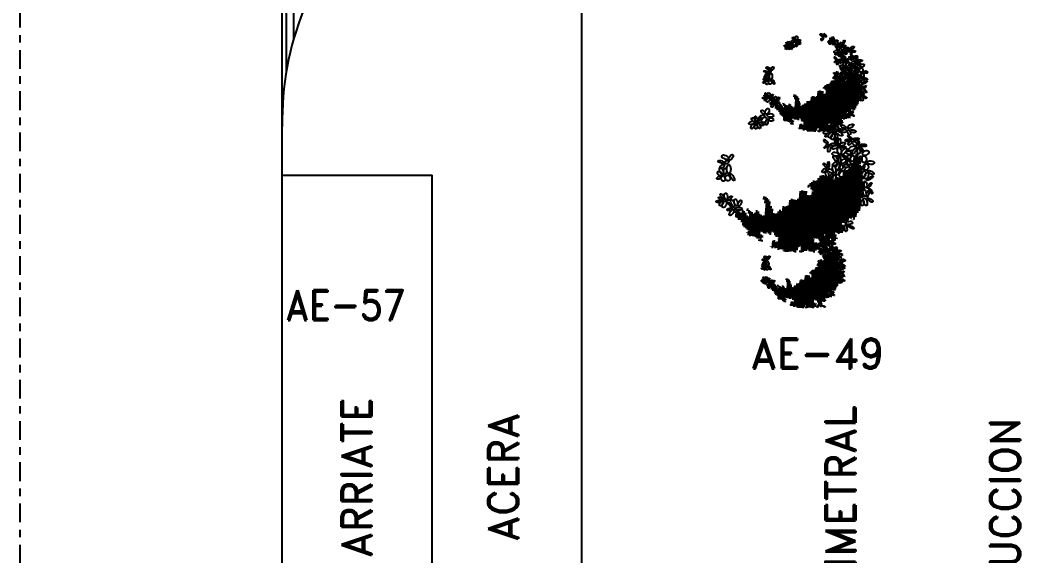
# Model space of a CAD drawing. Header units: millimetres. Extents: x 1590 to 1932, y -48 to 167.
# Drawn here: x 1617.09 to 1630.44, y -1.48 to 5.67 of the extents above; entities that cross this region are included whole.
import ezdxf
from ezdxf.enums import TextEntityAlignment as Align

# ---------------------------------------------------------------- set-up
doc = ezdxf.new("R2010")
doc.units = ezdxf.units.MM
doc.header["$LTSCALE"] = 0.1
doc.header["$MEASUREMENT"] = 0
doc.linetypes.add('CENTERX2', pattern=[4, 2.5, -0.5, 0.5, -0.5])
doc.layers.get('0').update_dxf_attribs({"linetype": 'CONTINUOUS'})
for name, color, linetype in [('C-PRKG-CARS', 1, 'CONTINUOUS'), ('CALLES', 3, 'CONTINUOUS'), ('MUEBLES', 1, 'CONTINUOUS'), ('PARED', 4, 'CONTINUOUS'), ('TERRENO', 4, 'CONTINUOUS'), ('TEXT', 3, 'CONTINUOUS')]:
    doc.layers.add(name, color=color, linetype=linetype)
doc.styles.add('ROMAND', font='romand.shx')

# ---------------------------------------------------------------- blocks, each defined once
blk = doc.blocks.new('E6', base_point=(554.09564, 428.344445))
blk.add_circle((554.330218, 428.344445), 0.234577)
blk = doc.blocks.new('ARB-9')
at = {"color": 0}
for p, q in [((24.224, 11.095), (24.224, 11.095)), ((24.237, 10.54), (24.237, 11.107)), ((24.251, 10.527), (24.251, 11.108)), ((24.265, 11.042), (24.265, 11.088)), ((24.182, 10.978), (24.182, 10.978)), ((24.182, 10.934), (24.182, 10.943)), ((24.196, 10.583), (24.196, 11)), ((24.21, 11.021), (24.21, 11.04)), ((24.21, 10.546), (24.21, 11.01)), ((24.224, 10.523), (24.224, 11.072)), ((24.265, 10.53), (24.265, 11.041)), ((24.279, 10.496), (24.279, 11.02)), ((24.293, 10.998), (24.293, 11.019)), ((24.293, 10.503), (24.293, 10.977)), ((24.306, 10.487), (24.306, 10.946)), ((24.155, 10.826), (24.155, 10.828)), ((24.155, 10.788), (24.155, 10.819)), ((24.168, 10.885), (24.168, 10.905)), ((24.168, 10.776), (24.168, 10.864)), ((24.182, 10.603), (24.182, 10.918)), ((24.32, 10.484), (24.32, 10.939)), ((24.334, 10.395), (24.334, 10.939)), ((24.348, 10.908), (24.348, 10.939)), ((24.348, 10.384), (24.348, 10.906)), ((24.362, 10.393), (24.362, 10.89)), ((24.375, 10.397), (24.375, 10.881)), ((24.389, 10.327), (24.389, 10.883)), ((24.403, 10.33), (24.403, 10.886)), ((24.417, 10.337), (24.417, 10.873)), ((24.431, 10.273), (24.431, 10.858)), ((24.444, 10.301), (24.444, 10.861)), ((24.458, 10.312), (24.458, 10.874)), ((24.472, 10.37), (24.472, 10.875)), ((24.486, 10.345), (24.486, 10.869)), ((24.5, 10.353), (24.5, 10.88)), ((24.513, 10.331), (24.513, 10.888)), ((24.527, 10.361), (24.527, 10.894)), ((24.541, 10.348), (24.541, 10.889)), ((24.555, 10.334), (24.555, 10.884)), ((24.568, 10.322), (24.568, 10.861)), ((24.582, 10.207), (24.582, 10.842)), ((24.596, 10.208), (24.596, 10.834)), ((24.61, 10.748), (24.61, 10.838)), ((24.624, 10.759), (24.624, 10.823)), ((24.637, 10.781), (24.637, 10.813)), ((24.155, 10.73), (24.155, 10.743)), ((24.155, 10.716), (24.155, 10.724)), ((24.168, 10.72), (24.168, 10.767)), ((24.61, 10.222), (24.61, 10.742)), ((24.624, 10.208), (24.624, 10.707)), ((24.637, 10.209), (24.637, 10.702)), ((24.651, 10.773), (24.651, 10.795)), ((24.651, 10.198), (24.651, 10.705)), ((24.665, 10.19), (24.665, 10.737)), ((24.679, 10.245), (24.679, 10.737)), ((24.693, 10.239), (24.693, 10.738)), ((24.706, 10.21), (24.706, 10.742)), ((24.72, 10.187), (24.72, 10.735)), ((24.734, 10.191), (24.734, 10.665)), ((24.748, 10.199), (24.748, 10.652)), ((24.762, 10.192), (24.762, 10.654)), ((24.775, 10.191), (24.775, 10.656)), ((24.789, 10.187), (24.789, 10.659)), ((24.803, 10.187), (24.803, 10.646)), ((24.817, 10.187), (24.817, 10.598)), ((24.831, 10.208), (24.831, 10.592)), ((24.844, 10.205), (24.844, 10.585)), ((24.858, 10.205), (24.858, 10.589)), ((24.872, 10.196), (24.872, 10.545)), ((24.886, 10.313), (24.886, 10.554)), ((24.955, 10.325), (24.955, 10.557)), ((24.968, 10.336), (24.968, 10.578)), ((24.982, 10.348), (24.982, 10.62)), ((24.996, 10.333), (24.996, 10.639)), ((25.01, 10.335), (25.01, 10.649)), ((25.024, 10.602), (25.024, 10.658)), ((25.037, 10.634), (25.037, 10.661)), ((24.237, 10.515), (24.237, 10.519)), ((24.306, 10.41), (24.306, 10.457)), ((24.32, 10.395), (24.32, 10.466)), ((24.9, 10.313), (24.9, 10.538)), ((24.913, 10.325), (24.913, 10.519)), ((24.927, 10.349), (24.927, 10.515)), ((24.941, 10.357), (24.941, 10.521)), ((25.024, 10.344), (25.024, 10.491)), ((25.037, 10.348), (25.037, 10.488)), ((25.051, 10.286), (25.051, 10.495)), ((25.065, 10.284), (25.065, 10.504)), ((25.079, 10.296), (25.079, 10.525)), ((25.093, 10.299), (25.093, 10.535)), ((25.106, 10.3), (25.106, 10.508)), ((25.12, 10.304), (25.12, 10.5)), ((25.134, 10.299), (25.134, 10.514)), ((25.148, 10.351), (25.148, 10.52)), ((25.162, 10.5), (25.162, 10.527)), ((25.162, 10.357), (25.162, 10.473)), ((25.175, 10.521), (25.175, 10.541)), ((25.175, 10.367), (25.175, 10.48)), ((25.189, 10.374), (25.189, 10.501)), ((25.203, 10.388), (25.203, 10.516)), ((25.217, 10.416), (25.217, 10.524)), ((25.231, 10.522), (25.231, 10.528)), ((25.231, 10.436), (25.231, 10.5)), ((25.244, 10.435), (25.244, 10.509)), ((25.258, 10.453), (25.258, 10.52)), ((25.272, 10.457), (25.272, 10.518)), ((25.286, 10.496), (25.286, 10.511)), ((24.362, 10.339), (24.362, 10.35)), ((24.375, 10.323), (24.375, 10.374)), ((24.417, 10.281), (24.417, 10.292)), ((24.513, 10.271), (24.513, 10.281)), ((24.527, 10.228), (24.527, 10.279)), ((24.541, 10.22), (24.541, 10.29)), ((24.555, 10.201), (24.555, 10.291)), ((24.568, 10.21), (24.568, 10.319)), ((24.913, 10.219), (24.913, 10.281)), ((25.024, 10.294), (25.024, 10.314)), ((25.037, 10.29), (25.037, 10.321)), ((25.037, 10.263), (25.037, 10.289)), ((25.051, 10.264), (25.051, 10.276)), ((25.148, 10.307), (25.148, 10.347)), ((25.162, 10.33), (25.162, 10.331)), ((24.513, 10.243), (24.513, 10.256)), ((24.679, 10.192), (24.679, 10.209)), ((24.831, 10.2), (24.831, 10.202)), ((24.886, 10.215), (24.886, 10.271)), ((24.9, 10.211), (24.9, 10.263)), ((24.927, 10.21), (24.927, 10.275)), ((24.941, 10.219), (24.941, 10.223)), ((25.024, 10.261), (25.024, 10.274)), ((24.109, 9.925), (24.109, 9.925)), ((24.109, 9.067), (24.109, 9.892)), ((24.129, 9.092), (24.129, 9.944)), ((24.15, 9.074), (24.15, 9.945)), ((24.171, 9.846), (24.171, 9.915)), ((24.047, 9.75), (24.047, 9.751)), ((24.067, 9.158), (24.067, 9.783)), ((24.088, 9.814), (24.088, 9.843)), ((24.088, 9.102), (24.088, 9.798)), ((24.171, 9.077), (24.171, 9.844)), ((24.191, 9.027), (24.191, 9.813)), ((24.212, 9.781), (24.212, 9.811)), ((24.212, 9.037), (24.212, 9.749)), ((24.026, 9.611), (24.026, 9.64)), ((24.047, 9.683), (24.047, 9.698)), ((24.047, 9.187), (24.047, 9.659)), ((24.233, 9.013), (24.233, 9.702)), ((24.254, 9.008), (24.254, 9.691)), ((24.274, 8.875), (24.274, 9.691)), ((24.295, 9.645), (24.295, 9.691)), ((24.295, 8.859), (24.295, 9.643)), ((24.316, 8.872), (24.316, 9.618)), ((24.378, 8.777), (24.378, 9.612)), ((24.543, 8.78), (24.543, 9.615)), ((24.564, 8.824), (24.564, 9.623)), ((24.585, 8.806), (24.585, 9.617)), ((24.605, 8.784), (24.605, 9.609)), ((24.005, 9.521), (24.005, 9.525)), ((24.005, 9.465), (24.005, 9.511)), ((24.026, 9.447), (24.026, 9.579)), ((24.336, 8.879), (24.336, 9.604)), ((24.357, 8.773), (24.357, 9.607)), ((24.398, 8.788), (24.398, 9.593)), ((24.419, 8.693), (24.419, 9.57)), ((24.44, 8.735), (24.44, 9.575)), ((24.46, 8.751), (24.46, 9.595)), ((24.481, 8.838), (24.481, 9.595)), ((24.502, 8.801), (24.502, 9.586)), ((24.522, 8.812), (24.522, 9.603)), ((24.626, 8.767), (24.626, 9.575)), ((24.647, 8.593), (24.647, 9.545)), ((24.667, 8.595), (24.667, 9.533)), ((24.688, 9.406), (24.688, 9.54)), ((24.709, 9.422), (24.709, 9.517)), ((24.729, 9.455), (24.729, 9.502)), ((24.75, 9.442), (24.75, 9.476)), ((24.005, 9.377), (24.005, 9.398)), ((24.005, 9.357), (24.005, 9.369)), ((24.026, 9.363), (24.026, 9.434)), ((24.688, 8.616), (24.688, 9.395)), ((24.709, 8.595), (24.709, 9.343)), ((24.771, 8.568), (24.771, 9.389)), ((24.791, 8.651), (24.791, 9.389)), ((24.812, 8.641), (24.812, 9.39)), ((24.833, 8.598), (24.833, 9.395)), ((24.854, 8.564), (24.854, 9.385)), ((24.729, 8.597), (24.729, 9.335)), ((24.75, 8.581), (24.75, 9.341)), ((24.874, 8.569), (24.874, 9.281)), ((24.895, 8.582), (24.895, 9.261)), ((24.916, 8.571), (24.916, 9.264)), ((24.936, 8.569), (24.936, 9.267)), ((24.957, 8.564), (24.957, 9.271)), ((24.978, 8.564), (24.978, 9.252)), ((25.247, 8.804), (25.247, 9.213)), ((25.267, 8.782), (25.267, 9.241)), ((25.288, 8.786), (25.288, 9.256)), ((25.309, 9.186), (25.309, 9.27)), ((25.329, 9.234), (25.329, 9.275)), ((24.998, 8.564), (24.998, 9.18)), ((25.019, 8.594), (25.019, 9.171)), ((25.04, 8.591), (25.04, 9.161)), ((25.06, 8.591), (25.06, 9.166)), ((25.081, 8.578), (25.081, 9.1)), ((25.102, 8.752), (25.102, 9.114)), ((25.122, 8.752), (25.122, 9.09)), ((25.205, 8.771), (25.205, 9.118)), ((25.226, 8.787), (25.226, 9.151)), ((25.412, 8.731), (25.412, 9.086)), ((25.536, 9.064), (25.536, 9.095)), ((25.619, 9.065), (25.619, 9.075)), ((24.129, 9.055), (24.129, 9.061)), ((24.233, 8.898), (24.233, 8.968)), ((24.254, 8.876), (24.254, 8.983)), ((25.143, 8.771), (25.143, 9.062)), ((25.164, 8.807), (25.164, 9.056)), ((25.185, 8.818), (25.185, 9.064)), ((25.309, 8.799), (25.309, 9.019)), ((25.329, 8.806), (25.329, 9.015)), ((25.35, 8.712), (25.35, 9.026)), ((25.371, 8.709), (25.371, 9.039)), ((25.391, 8.726), (25.391, 9.07)), ((25.433, 8.734), (25.433, 9.045)), ((25.454, 8.738), (25.454, 9.033)), ((25.474, 8.731), (25.474, 9.054)), ((25.495, 8.809), (25.495, 9.062)), ((25.516, 9.033), (25.516, 9.074)), ((25.516, 8.819), (25.516, 8.993)), ((25.536, 8.833), (25.536, 9.003)), ((25.557, 8.844), (25.557, 9.035)), ((25.578, 8.865), (25.578, 9.057)), ((25.598, 8.908), (25.598, 9.069)), ((25.619, 8.937), (25.619, 9.033)), ((25.64, 8.936), (25.64, 9.047)), ((25.66, 8.962), (25.66, 9.063)), ((25.681, 8.968), (25.681, 9.06)), ((25.702, 9.026), (25.702, 9.05)), ((24.316, 8.792), (24.316, 8.809)), ((24.336, 8.767), (24.336, 8.844)), ((24.398, 8.705), (24.398, 8.721)), ((24.543, 8.69), (24.543, 8.705)), ((24.564, 8.625), (24.564, 8.702)), ((24.585, 8.612), (24.585, 8.718)), ((24.605, 8.584), (24.605, 8.719)), ((24.626, 8.597), (24.626, 8.762)), ((25.102, 8.605), (25.102, 8.69)), ((25.122, 8.6), (25.122, 8.678)), ((25.143, 8.611), (25.143, 8.704)), ((25.164, 8.597), (25.164, 8.695)), ((25.309, 8.725), (25.309, 8.754)), ((25.309, 8.674), (25.309, 8.694)), ((25.329, 8.718), (25.329, 8.765)), ((25.329, 8.677), (25.329, 8.716)), ((25.35, 8.679), (25.35, 8.696)), ((25.495, 8.743), (25.495, 8.803)), ((25.516, 8.778), (25.516, 8.779)), ((24.29, 8.557), (24.29, 8.558)), ((24.301, 8.113), (24.301, 8.567)), ((24.312, 8.104), (24.312, 8.568)), ((24.324, 8.515), (24.324, 8.552)), ((24.543, 8.647), (24.543, 8.666)), ((24.791, 8.571), (24.791, 8.597)), ((25.019, 8.583), (25.019, 8.585)), ((25.185, 8.611), (25.185, 8.617)), ((24.257, 8.464), (24.257, 8.465)), ((24.257, 8.429), (24.257, 8.436)), ((24.257, 8.164), (24.257, 8.416)), ((24.268, 8.149), (24.268, 8.482)), ((24.279, 8.498), (24.279, 8.514)), ((24.279, 8.119), (24.279, 8.49)), ((24.29, 8.1), (24.29, 8.54)), ((24.324, 8.105), (24.324, 8.514)), ((24.335, 8.079), (24.335, 8.498)), ((24.346, 8.481), (24.346, 8.497)), ((24.346, 8.084), (24.346, 8.463)), ((24.357, 8.071), (24.357, 8.439)), ((24.368, 8.069), (24.368, 8.433)), ((24.379, 7.998), (24.379, 8.433)), ((24.39, 8.408), (24.39, 8.433)), ((24.235, 8.342), (24.235, 8.344)), ((24.235, 8.312), (24.235, 8.337)), ((24.235, 8.266), (24.235, 8.276)), ((24.246, 8.39), (24.246, 8.406)), ((24.246, 8.303), (24.246, 8.373)), ((24.246, 8.258), (24.246, 8.296)), ((24.39, 7.989), (24.39, 8.407)), ((24.401, 7.996), (24.401, 8.394)), ((24.412, 7.999), (24.412, 8.386)), ((24.423, 7.943), (24.423, 8.388)), ((24.434, 7.945), (24.434, 8.39)), ((24.445, 7.951), (24.445, 8.38)), ((24.456, 7.9), (24.456, 8.368)), ((24.467, 7.923), (24.467, 8.371)), ((24.478, 7.932), (24.478, 8.381)), ((24.489, 7.978), (24.489, 8.381)), ((24.5, 7.958), (24.5, 8.377)), ((24.511, 7.964), (24.511, 8.386)), ((24.522, 7.947), (24.522, 8.392)), ((24.533, 7.97), (24.533, 8.397)), ((24.544, 7.961), (24.544, 8.393)), ((24.555, 7.949), (24.555, 8.389)), ((24.566, 7.94), (24.566, 8.371)), ((24.577, 7.847), (24.577, 8.355)), ((24.588, 7.848), (24.588, 8.349)), ((24.599, 8.281), (24.599, 8.352)), ((24.599, 7.859), (24.599, 8.275)), ((24.61, 8.289), (24.61, 8.34)), ((24.621, 8.307), (24.621, 8.332)), ((24.632, 8.3), (24.632, 8.318)), ((24.677, 7.85), (24.677, 8.275)), ((24.235, 8.254), (24.235, 8.261)), ((24.61, 7.848), (24.61, 8.247)), ((24.621, 7.849), (24.621, 8.243)), ((24.632, 7.841), (24.632, 8.246)), ((24.644, 7.834), (24.644, 8.272)), ((24.655, 7.878), (24.655, 8.271)), ((24.666, 7.873), (24.666, 8.272)), ((24.688, 7.832), (24.688, 8.269)), ((24.699, 7.834), (24.699, 8.214)), ((24.71, 7.841), (24.71, 8.204)), ((24.721, 7.835), (24.721, 8.205)), ((24.732, 7.834), (24.732, 8.207)), ((24.743, 7.832), (24.743, 8.209)), ((24.754, 7.832), (24.754, 8.198)), ((24.765, 7.832), (24.765, 8.16)), ((24.776, 7.848), (24.776, 8.155)), ((24.787, 7.846), (24.787, 8.15)), ((24.798, 7.846), (24.798, 8.153)), ((24.886, 7.951), (24.886, 8.145)), ((24.897, 7.96), (24.897, 8.178)), ((24.908, 7.948), (24.908, 8.193)), ((24.919, 7.95), (24.919, 8.201)), ((24.93, 8.163), (24.93, 8.208)), ((24.941, 8.189), (24.941, 8.211)), ((24.301, 8.094), (24.301, 8.097)), ((24.357, 8.01), (24.357, 8.047)), ((24.368, 7.998), (24.368, 8.055)), ((24.809, 7.839), (24.809, 8.118)), ((24.82, 7.932), (24.82, 8.125)), ((24.831, 7.932), (24.831, 8.112)), ((24.842, 7.942), (24.842, 8.097)), ((24.853, 7.961), (24.853, 8.094)), ((24.864, 7.967), (24.864, 8.098)), ((24.875, 7.942), (24.875, 8.127)), ((24.93, 7.957), (24.93, 8.074)), ((24.941, 7.961), (24.941, 8.072)), ((24.952, 7.911), (24.952, 8.078)), ((24.964, 7.909), (24.964, 8.085)), ((24.975, 7.918), (24.975, 8.102)), ((24.986, 7.921), (24.986, 8.11)), ((24.997, 7.922), (24.997, 8.088)), ((25.008, 7.925), (25.008, 8.082)), ((25.019, 7.921), (25.019, 8.093)), ((25.03, 7.963), (25.03, 8.097)), ((25.041, 8.082), (25.041, 8.104)), ((25.041, 7.967), (25.041, 8.06)), ((25.052, 8.098), (25.052, 8.115)), ((25.052, 7.975), (25.052, 8.066)), ((25.063, 7.981), (25.063, 8.083)), ((25.074, 7.992), (25.074, 8.094)), ((25.085, 8.015), (25.085, 8.101)), ((25.096, 8.099), (25.096, 8.104)), ((25.096, 8.031), (25.096, 8.082)), ((25.107, 8.03), (25.107, 8.089)), ((25.118, 8.044), (25.118, 8.098)), ((25.129, 8.047), (25.129, 8.096)), ((25.14, 8.078), (25.14, 8.091)), ((24.401, 7.953), (24.401, 7.962)), ((24.412, 7.94), (24.412, 7.981)), ((24.445, 7.907), (24.445, 7.915)), ((24.522, 7.899), (24.522, 7.907)), ((24.522, 7.876), (24.522, 7.886)), ((24.533, 7.864), (24.533, 7.905)), ((24.544, 7.857), (24.544, 7.914)), ((24.555, 7.842), (24.555, 7.914)), ((24.566, 7.849), (24.566, 7.937)), ((24.82, 7.853), (24.82, 7.899)), ((24.831, 7.851), (24.831, 7.892)), ((24.842, 7.857), (24.842, 7.907)), ((24.853, 7.849), (24.853, 7.902)), ((24.93, 7.917), (24.93, 7.933)), ((24.93, 7.891), (24.93, 7.901)), ((24.941, 7.914), (24.941, 7.939)), ((24.941, 7.892), (24.941, 7.913)), ((24.952, 7.893), (24.952, 7.902)), ((25.03, 7.927), (25.03, 7.959)), ((25.041, 7.946), (25.041, 7.946)), ((24.655, 7.835), (24.655, 7.849)), ((24.776, 7.842), (24.776, 7.843)), ((24.864, 7.857), (24.864, 7.86))]:
    blk.add_line(p, q, dxfattribs=at)
for p, xscale, yscale, zscale, rotation in [((24.68, 11.462), 0.1172244685344828, -0.03918192284482759, 0.1172244685344828, 54.629061), ((24.708, 11.462), 0.133742463362069, -0.04782499525862069, 0.133742463362069, 32.662387), ((24.348, 11.326), 0.1374723387931034, -0.05704427327586208, 0.1374723387931034, 144.06217), ((24.363, 11.326), 0.104436349137931, -0.04955361206896553, 0.104436349137931, 24.05534500000001), ((24.458, 11.366), 0.1134946047413793, -0.03918192284482759, 0.1134946047413793, 185.211036), ((24.47, 11.348), 0.1214871866379311, -0.06972078491379312, 0.1214871866379311, 227.239264), ((24.446, 11.39), 0.1086990556034483, -0.04494397887931034, 0.1086990556034483, 108.535537), ((24.466, 11.361), 0.1092318982758621, -0.03975812844827586, 0.1092318982758621, 81.175392), ((24.47, 11.361), 0.1214871866379311, -0.04840120086206897, 0.1214871866379311, 28.399808), ((24.49, 11.344), 0.1049691918103448, -0.06972078491379312, 0.1049691918103448, 296.743497), ((24.494, 11.357), 0.1092318982758621, -0.06107771250000001, 0.1092318982758621, 336.3547549999999), ((24.559, 11.427), 0.09697660991379312, -0.04379156767241379, 0.09697660991379312, 196.085972), ((24.567, 11.414), 0.1134946047413793, -0.05243464008620689, 0.1134946047413793, 249.946493), ((24.575, 11.423), 0.1134946047413793, -0.03918192284482759, 0.1134946047413793, 72.514496), ((24.583, 11.409), 0.1012393163793104, -0.02592921724137931, 0.1012393163793104, 264.440296), ((24.591, 11.414), 0.1092318982758621, -0.03514849525862069, 0.1092318982758621, 52.422076), ((24.595, 11.405), 0.1055020228448276, -0.03514849525862069, 0.1055020228448276, 317.202229), ((24.599, 11.419), 0.1134946047413793, -0.05704427327586208, 0.1134946047413793, 338.153925), ((24.716, 11.444), 0.08525416422413794, -0.05243464008620689, 0.08525416422413794, 306.8794), ((25.053, 11.348), 0.08898402801724138, -0.06568734568965517, 0.08898402801724138, 180), ((25.069, 11.383), 0.1172244685344828, -0.07029699051724138, 0.1172244685344828, 180), ((25.081, 11.392), 0.1134946047413793, -0.07029699051724138, 0.1134946047413793, 108.796262), ((25.064, 11.348), 0.1134946047413793, -0.04379156767241379, 0.1134946047413793, 276.387212), ((25.077, 11.361), 0.1177573112068966, -0.07894006293103449, 0.1177573112068966, 306.707109), ((25.097, 11.392), 0.08525416422413794, -0.05243464008620689, 0.08525416422413794, 50.890389), ((25.093, 11.379), 0.1129617620689655, -0.05243464008620689, 0.1129617620689655, 330.787984), ((25.145, 11.326), 0.08898402801724138, -0.03053885043103449, 0.08898402801724138, 118.163468), ((25.154, 11.318), 0.1129617620689655, -0.03514849525862069, 0.1129617620689655, 65.345158), ((25.17, 11.313), 0.1049691918103448, -0.04782499525862069, 0.1049691918103448, 45.284341), ((24.235, 11.186), 0.09324673448275864, -0.02189577801724138, 0.09324673448275864, 73.542731), ((24.292, 11.23), 0.1172244685344828, -0.04782499525862069, 0.1172244685344828, 171.928069), ((24.251, 11.186), 0.1049691918103448, 0.05704427327586208, 0.1049691918103448, 25.551858), ((24.324, 11.304), 0.1129617620689655, -0.05243464008620689, 0.1129617620689655, 183.550469), ((24.304, 11.213), 0.08898402801724138, -0.04840120086206897, 0.08898402801724138, 305.58337), ((24.3, 11.235), 0.1092318982758621, 0.02592921724137931, 0.1092318982758621, 31.198129), ((24.308, 11.221), 0.1092318982758621, -0.04379156767241379, 0.1092318982758621, 355.645101), ((24.342, 11.313), 0.1001736426724138, -0.04955361206896553, 0.1001736426724138, 247.464162), ((24.417, 11.3), 0.1417350452586207, -0.06165391810344829, 0.1417350452586207, 180), ((24.45, 11.291), 0.1539903336206897, -0.0564680676724138, 0.1539903336206897, 208.399808), ((24.409, 11.173), 0.1257498931034483, -0.04379156767241379, 0.1257498931034483, 87.213589), ((24.421, 11.178), 0.1374723387931034, -0.03514849525862069, 0.1374723387931034, 54.41663), ((24.454, 11.279), 0.1332096323275862, -0.04379156767241379, 0.1332096323275862, 248.725883), ((24.466, 11.269), 0.1177573112068966, -0.06568734568965517, 0.1177573112068966, 282.462417), ((24.478, 11.335), 0.1172244685344828, -0.06568734568965517, 0.1172244685344828, 265.442088), ((24.486, 11.279), 0.1134946047413793, -0.06568734568965517, 0.1134946047413793, 289.542316), ((24.502, 11.274), 0.1172244685344828, -0.03918192284482759, 0.1172244685344828, 312.760736), ((24.51, 11.291), 0.1134946047413793, -0.06568734568965517, 0.1134946047413793, 329.257383), ((24.51, 11.178), 0.1049691918103448, 0.03918192284482759, 0.1049691918103448, 32.501065), ((25.145, 11.313), 0.1177573112068966, -0.04379156767241379, 0.1177573112068966, 204.302428), ((25.154, 11.304), 0.1129617620689655, -0.05243464008620689, 0.1129617620689655, 234.962822), ((25.166, 11.3), 0.1055020228448276, -0.04840120086206897, 0.1055020228448276, 261.553413), ((25.178, 11.3), 0.1134946047413793, -0.05301084568965517, 0.1134946047413793, 296.57734), ((25.178, 11.313), 0.1092318982758621, -0.0564680676724138, 0.1092318982758621, 338.153925), ((24.196, 11.106), 0.128946925862069, -0.08585451853448275, 0.128946925862069, 152.112675), ((24.188, 11.092), 0.128946925862069, -0.103140663362069, 0.128946925862069, 254.7984), ((24.219, 11.186), 0.1092318982758621, -0.04782499525862069, 0.1092318982758621, 180), ((24.235, 11.178), 0.1380051698275862, -0.03514849525862069, 0.1380051698275862, 227.239264), ((24.213, 11.088), 0.1039035064655173, -0.05819668448275862, 0.1039035064655173, 266.487796), ((24.235, 11.156), 0.1055020228448276, -0.04840120086206897, 0.1055020228448276, 263.05435), ((24.251, 11.164), 0.1577201974137931, -0.05243464008620689, 0.1577201974137931, 299.935902), ((24.259, 11.169), 0.1577201974137931, -0.07029699051724138, 0.1577201974137931, 330.837991), ((24.284, 11.09), 0.1209543439655173, -0.06972078491379312, 0.1209543439655173, 270), ((24.292, 11.09), 0.1172244685344828, -0.06107771250000001, 0.1172244685344828, 319.587694), ((24.3, 11.103), 0.09324673448275864, -0.06107771250000001, 0.09324673448275864, 16.690792), ((24.377, 11.077), 0.1134946047413793, -0.03457228965517242, 0.1134946047413793, 191.266013), ((24.385, 11.085), 0.1619829038793104, -0.0651111400862069, 0.1619829038793104, 122.817286), ((24.401, 11.156), 0.1172244685344828, -0.03514849525862069, 0.1172244685344828, 180), ((24.405, 11.164), 0.1177573112068966, -0.05243464008620689, 0.1177573112068966, 146.794294), ((24.393, 11.085), 0.1454649090517242, -0.06972078491379312, 0.1454649090517242, 72.40862299999999), ((24.409, 11.081), 0.1214871866379311, -0.07433041810344827, 0.1214871866379311, 10.58008), ((24.417, 11.029), 0.1134946047413793, -0.05243464008620689, 0.1134946047413793, 49.743806), ((24.421, 11.164), 0.1214871866379311, -0.05704427327586208, 0.1214871866379311, 327.347353), ((24.437, 11.182), 0.1214871866379311, -0.04840120086206897, 0.1214871866379311, 342.3308149999999), ((24.494, 11.156), 0.1172244685344828, -0.04840120086206897, 0.1172244685344828, 274.748106), ((24.502, 11.169), 0.1129617620689655, -0.03053885043103449, 0.1129617620689655, 316.804062), ((24.134, 10.962), 0.1246842077586207, -0.04955361206896553, 0.1246842077586207, 205.261598), ((24.146, 11.038), 0.128946925862069, -0.06741596250000001, 0.128946925862069, 180), ((24.138, 10.948), 0.128946925862069, -0.06741596250000001, 0.128946925862069, 282.305911), ((24.155, 11.025), 0.1246842077586207, -0.08988794612068968, 0.1246842077586207, 270), ((24.163, 10.958), 0.1124289310344828, -0.07202559568965518, 0.1124289310344828, 287.217457), ((24.171, 11.016), 0.1124289310344828, -0.02247198362068965, 0.1124289310344828, 280.4783160000001), ((24.3, 10.985), 0.1294797568965517, -0.05704427327586208, 0.1294797568965517, 315.909593), ((24.316, 11.042), 0.0975094525862069, -0.05301084568965517, 0.0975094525862069, 255.613959), ((24.308, 10.989), 0.1092318982758621, -0.0564680676724138, 0.1092318982758621, 2.251892), ((24.34, 11.051), 0.1172244685344828, -0.06568734568965517, 0.1172244685344828, 314.0484609999999), ((24.332, 11.042), 0.06873616939655172, -0.004609633189655172, 0.06873616939655172, 270), ((24.373, 10.945), 0.1214871866379311, -0.0962262077586207, 0.1214871866379311, 266.129052), ((24.377, 10.998), 0.09324673448275864, -0.07029699051724138, 0.09324673448275864, 270), ((24.385, 10.95), 0.1097647293103448, -0.07894006293103449, 0.1097647293103448, 301.793919), ((24.393, 11.007), 0.1332096323275862, -0.06568734568965517, 0.1332096323275862, 291.88042), ((24.393, 11.011), 0.1332096323275862, 0.05243464008620689, 0.1332096323275862, 85.992639), ((24.413, 11.016), 0.1049691918103448, -0.05243464008620689, 0.1049691918103448, 321.691422), ((24.425, 10.92), 0.1417350452586207, -0.05704427327586208, 0.1417350452586207, 71.749948), ((24.442, 10.92), 0.1214871866379311, -0.05704427327586208, 0.1214871866379311, 29.714794), ((24.486, 10.967), 0.1092318982758621, -0.02592921724137931, 0.1092318982758621, 81.175392), ((24.498, 10.963), 0.1092318982758621, -0.03514849525862069, 0.1092318982758621, 40.566776), ((24.51, 10.955), 0.1012393163793104, -0.04840120086206897, 0.1012393163793104, 306.041986), ((25.374, 10.96), 0.1172244685344828, -0.05704427327586208, 0.1172244685344828, 119.944796), ((25.378, 10.951), 0.09697660991379312, -0.05243464008620689, 0.09697660991379312, 322.530636), ((25.382, 10.969), 0.1374723387931034, -0.06972078491379312, 0.1374723387931034, 20.744685), ((25.422, 10.934), 0.1092318982758621, -0.04379156767241379, 0.1092318982758621, 6.885925999999999), ((24.138, 10.881), 0.1369394961206897, -0.03572470086206896, 0.1369394961206897, 144.501428), ((24.13, 10.809), 0.1332096323275862, -0.03572470086206896, 0.1332096323275862, 124.601171), ((24.155, 10.868), 0.1246842077586207, -0.05416325689655174, 0.1246842077586207, 254.828294), ((24.425, 10.906), 0.133742463362069, -0.05243464008620689, 0.133742463362069, 277.965534), ((24.445, 10.911), 0.08951687068965519, -0.03975812844827586, 0.08951687068965519, 305.188152), ((24.502, 10.933), 0.1294797568965517, -0.05243464008620689, 0.1294797568965517, 256.776838), ((25.352, 10.837), 0.1454649090517242, -0.04840120086206897, 0.1454649090517242, 237.514893), ((25.384, 10.823), 0.1134946047413793, -0.09219276853448276, 0.1134946047413793, 248.38077), ((25.368, 10.837), 0.1742381922413793, -0.07433041810344827, 0.1742381922413793, 85.44208800000001), ((25.404, 10.827), 0.1214871866379311, -0.05243464008620689, 0.1214871866379311, 92.20655800000002), ((25.425, 10.819), 0.1177573112068966, -0.07836385732758622, 0.1177573112068966, 252.313808), ((25.415, 10.916), 0.1049691918103448, -0.04782499525862069, 0.1049691918103448, 314.1184079999999), ((25.417, 10.827), 0.1374723387931034, -0.0564680676724138, 0.1374723387931034, 56.620077), ((25.429, 10.81), 0.1049691918103448, -0.04379156767241379, 0.1049691918103448, 325.179835), ((25.429, 10.823), 0.09697660991379312, 0.06107771250000001, 0.09697660991379312, 21.157575), ((24.121, 10.719), 0.1209543439655173, -0.04494397887931034, 0.1209543439655173, 209.167432), ((24.109, 10.804), 0.1039035064655173, -0.03572470086206896, 0.1039035064655173, 236.262371), ((24.126, 10.732), 0.1246842077586207, -0.04033433405172414, 0.1246842077586207, 100.347736), ((24.151, 10.719), 0.1497276271551725, -0.06741596250000001, 0.1497276271551725, 247.872239), ((24.142, 10.737), 0.1332096323275862, -0.05416325689655174, 0.1332096323275862, 73.987174), ((24.163, 10.701), 0.1124289310344828, -0.05416325689655174, 0.1124289310344828, 270), ((24.794, 10.476), 0.1758367028017242, -0.05877288426724138, 0.1758367028017242, 54.629061), ((25.287, 10.53), 0.1374723387931034, -0.05243464008620689, 0.1374723387931034, 175.292933), ((25.259, 10.557), 0.1252170504310345, -0.05243464008620689, 0.1252170504310345, 109.518547), ((25.275, 10.557), 0.133742463362069, -0.06165391810344829, 0.133742463362069, 73.80598400000001), ((25.295, 10.547), 0.1539903336206897, -0.05243464008620689, 0.1539903336206897, 60.76383000000001), ((25.304, 10.539), 0.1454649090517242, -0.02592921724137931, 0.1454649090517242, 39.219307), ((25.312, 10.535), 0.1049691918103448, -0.03975812844827586, 0.1049691918103448, 333.206796), ((25.364, 10.596), 0.1300125995689655, -0.03918192284482759, 0.1300125995689655, 132.760736), ((25.372, 10.604), 0.1252170504310345, -0.06568734568965517, 0.1252170504310345, 79.93621999999999), ((25.376, 10.591), 0.1294797568965517, -0.07433041810344827, 0.1294797568965517, 286.618283), ((25.384, 10.604), 0.1417350452586207, -0.03514849525862069, 0.1417350452586207, 47.239264), ((25.401, 10.587), 0.1012393163793104, -0.05704427327586208, 0.1012393163793104, 300.195482), ((25.401, 10.596), 0.1012393163793104, -0.03918192284482759, 0.1012393163793104, 32.228389), ((25.409, 10.591), 0.1134946047413793, -0.04379156767241379, 0.1134946047413793, 347.7961789999999), ((24.275, 10.464), 0.133742463362069, -0.03514849525862069, 0.133742463362069, 203.115863), ((24.296, 10.482), 0.133742463362069, -0.06165391810344829, 0.133742463362069, 169.89314), ((24.296, 10.469), 0.1294797568965517, -0.04379156767241379, 0.1294797568965517, 259.881614), ((24.442, 10.368), 0.1630485834051724, -0.06741596831896551, 0.1630485834051724, 108.535537), ((24.611, 10.424), 0.1454649148706897, -0.06568735150862069, 0.1454649148706897, 196.085972), ((24.623, 10.404), 0.170241907112069, -0.07865196012931033, 0.170241907112069, 249.946493), ((24.635, 10.417), 0.170241907112069, -0.05877288426724138, 0.170241907112069, 72.514496), ((24.66, 10.404), 0.1638478474137931, -0.05272274288793104, 0.1638478474137931, 52.422076), ((24.672, 10.411), 0.170241907112069, -0.08556640991379312, 0.170241907112069, 338.153925), ((24.836, 10.476), 0.2006136950431035, -0.07173749288793103, 0.2006136950431035, 32.662387), ((24.848, 10.45), 0.1278812463362069, -0.07865196012931033, 0.1278812463362069, 306.8794), ((25.299, 10.521), 0.1294797568965517, -0.05704427327586208, 0.1294797568965517, 301.060408), ((25.395, 10.371), 0.170241907112069, -0.1054454857758621, 0.170241907112069, 108.796262), ((25.419, 10.371), 0.1278812463362069, -0.07865196012931033, 0.1278812463362069, 50.890389), ((24.296, 10.273), 0.2062085081896552, -0.08556640991379312, 0.2062085081896552, 144.06217), ((24.317, 10.273), 0.1566545237068966, -0.0743304181034483, 0.1566545237068966, 24.05534500000001), ((24.459, 10.331), 0.170241907112069, -0.05877288426724138, 0.170241907112069, 185.211036), ((24.478, 10.305), 0.1822307799568966, -0.1045811773706897, 0.1822307799568966, 227.239264), ((24.458, 10.289), 0.1374723387931034, -0.06972078491379312, 0.1374723387931034, 232.770168), ((24.471, 10.325), 0.1638478474137931, -0.0596371926724138, 0.1638478474137931, 81.175392), ((24.478, 10.351), 0.1294797568965517, -0.03975812844827586, 0.1294797568965517, 259.521684), ((24.49, 10.285), 0.1758367028017242, -0.09853101853448276, 0.1758367028017242, 265.442088), ((24.478, 10.325), 0.1822307799568966, -0.07260180129310345, 0.1822307799568966, 28.399808), ((24.508, 10.298), 0.1574537877155173, -0.1045811773706897, 0.1574537877155173, 296.743497), ((24.515, 10.318), 0.1638478474137931, -0.09161656875000002, 0.1638478474137931, 336.3547549999999), ((24.648, 10.397), 0.1518589745689655, -0.03889382586206896, 0.1518589745689655, 264.440296), ((24.666, 10.391), 0.1582530342672414, -0.05272274288793104, 0.1582530342672414, 317.202229), ((25.352, 10.305), 0.1334760420258621, -0.09853101853448276, 0.1334760420258621, 180), ((25.376, 10.358), 0.1758367028017242, -0.1054454857758621, 0.1758367028017242, 180), ((25.37, 10.305), 0.170241907112069, -0.06568735150862069, 0.170241907112069, 276.387212), ((25.388, 10.325), 0.1766359668103449, -0.1184100943965517, 0.1766359668103449, 306.707109), ((25.413, 10.351), 0.1694426431034483, -0.07865196012931033, 0.1694426431034483, 330.787984), ((25.491, 10.273), 0.1334760420258621, -0.04580827564655172, 0.1334760420258621, 118.163468), ((25.504, 10.26), 0.1694426431034483, -0.05272274288793104, 0.1694426431034483, 65.345158), ((25.528, 10.253), 0.1574537877155173, -0.07173749288793103, 0.1574537877155173, 45.284341), ((24.211, 10.128), 0.1758367028017242, -0.07173749288793103, 0.1758367028017242, 171.928069), ((24.26, 10.24), 0.1694426431034483, -0.07865196012931033, 0.1694426431034483, 183.550469), ((24.223, 10.135), 0.1638478474137931, 0.03889382586206896, 0.1638478474137931, 31.198129), ((24.286, 10.253), 0.1502604640086207, -0.0743304181034483, 0.1502604640086207, 247.464162), ((24.399, 10.234), 0.212602567887931, -0.09248087715517243, 0.212602567887931, 180), ((24.447, 10.22), 0.2309855004310345, -0.0847021015086207, 0.2309855004310345, 208.399808), ((24.397, 10.255), 0.0975094525862069, -0.03514849525862069, 0.0975094525862069, 208.929827), ((24.454, 10.201), 0.1998144484913793, -0.06568735150862069, 0.1998144484913793, 248.725883), ((24.471, 10.187), 0.1766359668103449, -0.09853101853448276, 0.1766359668103449, 282.462417), ((24.466, 10.272), 0.1294797568965517, -0.03918192284482759, 0.1294797568965517, 292.425598), ((24.502, 10.201), 0.170241907112069, -0.09853101853448276, 0.170241907112069, 289.542316), ((24.527, 10.194), 0.1758367028017242, -0.05877288426724138, 0.1758367028017242, 312.760736), ((24.539, 10.22), 0.170241907112069, -0.09853101853448276, 0.170241907112069, 329.257383), ((25.491, 10.253), 0.1766359668103449, -0.06568735150862069, 0.1766359668103449, 204.302428), ((25.504, 10.24), 0.1694426431034483, -0.07865196012931033, 0.1694426431034483, 234.962822), ((25.522, 10.234), 0.1582530342672414, -0.07260180129310345, 0.1582530342672414, 261.553413), ((25.54, 10.234), 0.170241907112069, -0.07951626853448276, 0.170241907112069, 296.57734), ((25.54, 10.253), 0.1638478474137931, -0.0847021015086207, 0.1638478474137931, 338.153925), ((24.068, 9.942), 0.1934203887931035, -0.1287817778017241, 0.1934203887931035, 152.112675), ((24.101, 10.062), 0.1638478474137931, -0.07173749288793103, 0.1638478474137931, 180), ((24.125, 10.05), 0.2070077547413793, -0.05272274288793104, 0.2070077547413793, 227.239264), ((24.125, 10.017), 0.1582530342672414, -0.07260180129310345, 0.1582530342672414, 263.05435), ((24.125, 10.062), 0.1398701017241379, -0.03284366702586208, 0.1398701017241379, 73.542731), ((24.15, 10.03), 0.2365802961206897, -0.07865196012931033, 0.2365802961206897, 299.935902), ((24.15, 10.062), 0.1574537877155173, 0.08556640991379312, 0.1574537877155173, 25.551858), ((24.162, 10.037), 0.2365802961206897, -0.1054454857758621, 0.2365802961206897, 330.837991), ((24.229, 10.102), 0.1334760420258621, -0.07260180129310345, 0.1334760420258621, 305.58337), ((24.235, 10.115), 0.1638478474137931, -0.06568735150862069, 0.1638478474137931, 355.645101), ((24.35, 9.911), 0.2429743558189655, -0.09766671012931036, 0.2429743558189655, 122.817286), ((24.375, 10.017), 0.1758367028017242, -0.05272274288793104, 0.1758367028017242, 180), ((24.38, 10.03), 0.1766359668103449, -0.07865196012931033, 0.1766359668103449, 146.794294), ((24.363, 9.911), 0.2181973635775862, -0.1045811773706897, 0.2181973635775862, 72.40862299999999), ((24.387, 10.043), 0.1886248396551724, -0.06568735150862069, 0.1886248396551724, 87.213589), ((24.405, 10.03), 0.1822307799568966, -0.08556640991379312, 0.1822307799568966, 327.347353), ((24.405, 10.05), 0.2062085081896552, -0.05272274288793104, 0.2062085081896552, 54.41663), ((24.429, 10.056), 0.1822307799568966, -0.07260180129310345, 0.1822307799568966, 342.3308149999999), ((24.515, 10.017), 0.1758367028017242, -0.07260180129310345, 0.1758367028017242, 274.748106), ((24.527, 10.037), 0.1694426431034483, -0.04580827564655172, 0.1694426431034483, 316.804062), ((24.539, 10.05), 0.1574537877155173, 0.05877288426724138, 0.1574537877155173, 32.501065), ((24.055, 9.922), 0.1934203887931035, -0.1547109950431035, 0.1934203887931035, 254.7984), ((24.093, 9.915), 0.1558552596982759, -0.08729502672413794, 0.1558552596982759, 266.487796), ((24.199, 9.918), 0.1814315159482759, -0.1045811773706897, 0.1814315159482759, 270), ((24.211, 9.918), 0.1758367028017242, -0.09161656875000002, 0.1758367028017242, 319.587694), ((24.223, 9.938), 0.1398701017241379, -0.09161656875000002, 0.1398701017241379, 16.690792), ((24.338, 9.898), 0.170241907112069, -0.05185843448275862, 0.170241907112069, 191.266013), ((24.284, 9.859), 0.1758367028017242, -0.09853101853448276, 0.1758367028017242, 314.0484609999999), ((24.363, 9.8), 0.1998144484913793, 0.07865196012931033, 0.1998144484913793, 85.992639), ((24.387, 9.905), 0.1822307799568966, -0.1114956271551724, 0.1822307799568966, 10.58008), ((24.399, 9.827), 0.170241907112069, -0.07865196012931033, 0.170241907112069, 49.743806), ((23.974, 9.726), 0.187026311637931, -0.0743304181034483, 0.187026311637931, 205.261598), ((23.993, 9.84), 0.1934203887931035, -0.10112394375, 0.1934203887931035, 180), ((24.006, 9.82), 0.187026311637931, -0.1348319191810345, 0.187026311637931, 270), ((24.03, 9.807), 0.1686433965517242, -0.03370797543103448, 0.1686433965517242, 280.4783160000001), ((24.223, 9.761), 0.1942196353448276, -0.08556640991379312, 0.1942196353448276, 315.909593), ((24.247, 9.846), 0.1462641788793103, -0.07951626853448276, 0.1462641788793103, 255.613959), ((24.235, 9.767), 0.1638478474137931, -0.0847021015086207, 0.1638478474137931, 2.251892), ((24.272, 9.846), 0.1031042540948276, -0.006914449784482759, 0.1031042540948276, 270), ((24.338, 9.781), 0.1398701017241379, -0.1054454857758621, 0.1398701017241379, 270), ((24.363, 9.794), 0.1998144484913793, -0.09853101853448276, 0.1998144484913793, 291.88042), ((24.393, 9.807), 0.1574537877155173, -0.07865196012931033, 0.1574537877155173, 321.691422), ((24.411, 9.662), 0.212602567887931, -0.08556640991379312, 0.212602567887931, 71.749948), ((24.502, 9.734), 0.1638478474137931, -0.03889382586206896, 0.1638478474137931, 81.175392), ((24.52, 9.728), 0.1638478474137931, -0.05272274288793104, 0.1638478474137931, 40.566776), ((25.834, 9.723), 0.1758367028017242, -0.08556640991379312, 0.1758367028017242, 119.944796), ((25.846, 9.736), 0.2062085081896552, -0.1045811773706897, 0.2062085081896552, 20.744685), ((23.981, 9.604), 0.2054092441810345, -0.05358705129310345, 0.2054092441810345, 144.501428), ((23.981, 9.706), 0.1934203887931035, -0.10112394375, 0.1934203887931035, 282.305911), ((24.017, 9.719), 0.1686433965517242, -0.1080383935344828, 0.1686433965517242, 287.217457), ((24.332, 9.701), 0.1822307799568966, -0.144339311637931, 0.1822307799568966, 266.129052), ((24.35, 9.708), 0.1646470939655172, -0.1184100943965517, 0.1646470939655172, 301.793919), ((24.411, 9.642), 0.2006136950431035, -0.07865196012931033, 0.2006136950431035, 277.965534), ((24.436, 9.662), 0.1822307799568966, -0.08556640991379312, 0.1822307799568966, 29.714794), ((24.441, 9.649), 0.1342753060344828, -0.0596371926724138, 0.1342753060344828, 305.188152), ((24.527, 9.682), 0.1942196353448276, -0.07865196012931033, 0.1942196353448276, 256.776838), ((24.539, 9.715), 0.1518589745689655, -0.07260180129310345, 0.1518589745689655, 306.041986), ((25.825, 9.538), 0.261357288362069, -0.1114956271551724, 0.261357288362069, 85.44208800000001), ((25.84, 9.71), 0.1454649148706897, -0.07865196012931033, 0.1454649148706897, 322.530636), ((25.88, 9.524), 0.1822307799568966, -0.07865196012931033, 0.1822307799568966, 92.20655800000002), ((25.898, 9.524), 0.2062085081896552, -0.0847021015086207, 0.2062085081896552, 56.620077), ((25.895, 9.657), 0.1574537877155173, -0.07173749288793103, 0.1574537877155173, 314.1184079999999), ((25.907, 9.684), 0.1638478474137931, -0.06568735150862069, 0.1638478474137931, 6.885925999999999), ((23.937, 9.489), 0.1558552596982759, -0.05358705129310345, 0.1558552596982759, 236.262371), ((23.968, 9.496), 0.1998144484913793, -0.05358705129310345, 0.1998144484913793, 124.601171), ((24.006, 9.585), 0.187026311637931, -0.0812448853448276, 0.187026311637931, 254.828294), ((23.986, 9.388), 0.1998144484913793, -0.0812448853448276, 0.1998144484913793, 73.987174), ((25.801, 9.538), 0.2181973635775862, -0.07260180129310345, 0.2181973635775862, 237.514893), ((25.849, 9.518), 0.170241907112069, -0.1382891528017241, 0.170241907112069, 248.38077), ((25.91, 9.511), 0.1766359668103449, -0.1175457859913793, 0.1766359668103449, 252.313808), ((25.917, 9.498), 0.1574537877155173, -0.06568735150862069, 0.1574537877155173, 325.179835), ((25.917, 9.518), 0.1454649148706897, 0.09161656875000002, 0.1454649148706897, 21.157575), ((23.955, 9.362), 0.1814315159482759, -0.06741596831896551, 0.1814315159482759, 209.167432), ((23.962, 9.381), 0.187026311637931, -0.06050150107758621, 0.187026311637931, 100.347736), ((23.999, 9.362), 0.2245914407327587, -0.10112394375, 0.2245914407327587, 247.872239), ((24.017, 9.335), 0.1686433965517242, -0.0812448853448276, 0.1686433965517242, 270), ((25.686, 9.118), 0.2006136950431035, -0.09248087715517243, 0.2006136950431035, 73.80598400000001), ((25.819, 9.177), 0.1950188993534483, -0.05877288426724138, 0.1950188993534483, 132.760736), ((25.832, 9.19), 0.1878255756465518, -0.09853101853448276, 0.1878255756465518, 79.93621999999999), ((25.849, 9.19), 0.212602567887931, -0.05272274288793104, 0.212602567887931, 47.239264), ((25.874, 9.177), 0.1518589745689655, -0.05877288426724138, 0.1518589745689655, 32.228389), ((25.704, 9.078), 0.2062085081896552, -0.07865196012931033, 0.2062085081896552, 175.292933), ((25.662, 9.118), 0.1878255756465518, -0.07865196012931033, 0.1878255756465518, 109.518547), ((25.716, 9.104), 0.2309855004310345, -0.07865196012931033, 0.2309855004310345, 60.76383000000001), ((25.722, 9.065), 0.1942196353448276, -0.08556640991379312, 0.1942196353448276, 301.060408), ((25.729, 9.091), 0.2181973635775862, -0.03889382586206896, 0.2181973635775862, 39.219307), ((25.741, 9.085), 0.1574537877155173, -0.0596371926724138, 0.1574537877155173, 333.206796), ((25.837, 9.17), 0.1942196353448276, -0.1114956271551724, 0.1942196353448276, 286.618283), ((25.874, 9.164), 0.1518589745689655, -0.08556640991379312, 0.1518589745689655, 300.195482), ((25.886, 9.17), 0.170241907112069, -0.06568735150862069, 0.170241907112069, 347.7961789999999), ((24.186, 8.98), 0.2006136950431035, -0.05272274288793104, 0.2006136950431035, 203.115863), ((24.217, 9.006), 0.2006136950431035, -0.09248087715517243, 0.2006136950431035, 169.89314), ((24.217, 8.986), 0.1942196353448276, -0.06568735150862069, 0.1942196353448276, 259.881614), ((24.468, 8.794), 0.08695924448275864, -0.03595518310344828, 0.08695924448275864, 108.535537), ((24.49, 8.809), 0.1942196353448276, -0.0596371926724138, 0.1942196353448276, 259.521684), ((24.484, 8.771), 0.08738551862068968, -0.03180650275862069, 0.08738551862068968, 81.175392), ((24.558, 8.824), 0.0775812879310345, -0.03503325413793104, 0.0775812879310345, 196.085972), ((24.565, 8.813), 0.09079568379310346, -0.04194771206896552, 0.09079568379310346, 249.946493), ((24.571, 8.82), 0.09079568379310346, -0.03134553827586208, 0.09079568379310346, 72.514496), ((24.578, 8.809), 0.0809914531034483, -0.02074337379310345, 0.0809914531034483, 264.440296), ((24.584, 8.813), 0.08738551862068968, -0.02811879620689656, 0.08738551862068968, 52.422076), ((24.587, 8.806), 0.08440161827586208, -0.02811879620689656, 0.08440161827586208, 317.202229), ((24.591, 8.817), 0.09079568379310346, -0.04563541862068967, 0.09079568379310346, 338.153925), ((24.656, 8.851), 0.09377957482758624, -0.03134553827586208, 0.09377957482758624, 54.629061), ((24.678, 8.851), 0.1069939706896552, -0.03825999620689656, 0.1069939706896552, 32.662387), ((24.685, 8.837), 0.06820333137931037, -0.04194771206896552, 0.06820333137931037, 306.8794), ((24.976, 8.795), 0.09079568379310346, -0.05623759241379311, 0.09079568379310346, 108.796262), ((24.989, 8.795), 0.06820333137931037, -0.04194771206896552, 0.06820333137931037, 50.890389), ((24.345, 8.666), 0.09377957482758624, -0.03825999620689656, 0.09377957482758624, 171.928069), ((24.368, 8.665), 0.1462641788793103, -0.05272274288793104, 0.1462641788793103, 208.929827), ((24.371, 8.725), 0.09036940965517243, -0.04194771206896552, 0.09036940965517243, 183.550469), ((24.39, 8.743), 0.1099778710344828, -0.04563541862068967, 0.1099778710344828, 144.06217), ((24.351, 8.67), 0.08738551862068968, 0.02074337379310345, 0.08738551862068968, 31.198129), ((24.385, 8.732), 0.08013891413793105, -0.03964288965517243, 0.08013891413793105, 247.464162), ((24.459, 8.717), 0.2062085081896552, -0.1045811773706897, 0.2062085081896552, 232.770168), ((24.445, 8.722), 0.1133880362068966, -0.04932313448275864, 0.1133880362068966, 180), ((24.402, 8.743), 0.08354907931034483, -0.03964288965517243, 0.08354907931034483, 24.05534500000001), ((24.471, 8.715), 0.1231922668965518, -0.04517445413793105, 0.1231922668965518, 208.399808), ((24.477, 8.774), 0.09079568379310346, -0.03134553827586208, 0.09079568379310346, 185.211036), ((24.487, 8.76), 0.09718974931034487, -0.0557766279310345, 0.09718974931034487, 227.239264), ((24.474, 8.705), 0.106567705862069, -0.03503325413793104, 0.106567705862069, 248.725883), ((24.471, 8.691), 0.1942196353448276, -0.05877288426724138, 0.1942196353448276, 292.425598), ((24.484, 8.697), 0.09420584896551727, -0.05254987655172415, 0.09420584896551727, 282.462417), ((24.494, 8.75), 0.09377957482758624, -0.05254987655172415, 0.09377957482758624, 265.442088), ((24.487, 8.771), 0.09718974931034487, -0.03872096068965518, 0.09718974931034487, 28.399808), ((24.5, 8.705), 0.09079568379310346, -0.05254987655172415, 0.09079568379310346, 289.542316), ((24.503, 8.757), 0.08397535344827589, -0.0557766279310345, 0.08397535344827589, 296.743497), ((24.507, 8.767), 0.08738551862068968, -0.04886217000000001, 0.08738551862068968, 336.3547549999999), ((24.513, 8.701), 0.09377957482758624, -0.03134553827586208, 0.09377957482758624, 312.760736), ((24.52, 8.715), 0.09079568379310346, -0.05254987655172415, 0.09079568379310346, 329.257383), ((24.954, 8.76), 0.07118722241379312, -0.05254987655172415, 0.07118722241379312, 180), ((24.966, 8.789), 0.09377957482758624, -0.05623759241379311, 0.09377957482758624, 180), ((24.963, 8.76), 0.09079568379310346, -0.03503325413793104, 0.09079568379310346, 276.387212), ((24.973, 8.771), 0.09420584896551727, -0.0631520503448276, 0.09420584896551727, 306.707109), ((24.986, 8.785), 0.09036940965517243, -0.04194771206896552, 0.09036940965517243, 330.787984), ((25.028, 8.732), 0.09420584896551727, -0.03503325413793104, 0.09420584896551727, 204.302428), ((25.035, 8.725), 0.09036940965517243, -0.04194771206896552, 0.09036940965517243, 234.962822), ((25.028, 8.743), 0.07118722241379312, -0.02443108034482759, 0.07118722241379312, 118.163468), ((25.035, 8.736), 0.09036940965517243, -0.02811879620689656, 0.09036940965517243, 65.345158), ((25.044, 8.722), 0.08440161827586208, -0.03872096068965518, 0.08440161827586208, 261.553413), ((25.047, 8.732), 0.08397535344827589, -0.03825999620689656, 0.08397535344827589, 45.284341), ((25.054, 8.722), 0.09079568379310346, -0.04240867655172414, 0.09079568379310346, 296.57734), ((25.054, 8.732), 0.08738551862068968, -0.04517445413793105, 0.08738551862068968, 338.153925), ((24.269, 8.567), 0.1031575406896552, -0.06868361482758621, 0.1031575406896552, 152.112675), ((24.262, 8.556), 0.1031575406896552, -0.0825125306896552, 0.1031575406896552, 254.7984), ((24.287, 8.631), 0.08738551862068968, -0.03825999620689656, 0.08738551862068968, 180), ((24.299, 8.624), 0.110404135862069, -0.02811879620689656, 0.110404135862069, 227.239264), ((24.282, 8.552), 0.08312280517241383, -0.04655734758620691, 0.08312280517241383, 266.487796), ((24.299, 8.606), 0.08440161827586208, -0.03872096068965518, 0.08440161827586208, 263.05435), ((24.299, 8.631), 0.07459738758620692, -0.01751662241379311, 0.07459738758620692, 73.542731), ((24.313, 8.613), 0.1261761579310345, -0.04194771206896552, 0.1261761579310345, 299.935902), ((24.313, 8.631), 0.08397535344827589, 0.04563541862068967, 0.08397535344827589, 25.551858), ((24.319, 8.617), 0.1261761579310345, -0.05623759241379311, 0.1261761579310345, 330.837991), ((24.339, 8.554), 0.09676347517241382, -0.0557766279310345, 0.09676347517241382, 270), ((24.345, 8.554), 0.09377957482758624, -0.04886217000000001, 0.09377957482758624, 319.587694), ((24.355, 8.652), 0.07118722241379312, -0.03872096068965518, 0.07118722241379312, 305.58337), ((24.351, 8.564), 0.07459738758620692, -0.04886217000000001, 0.07459738758620692, 16.690792), ((24.358, 8.659), 0.08738551862068968, -0.03503325413793104, 0.08738551862068968, 355.645101), ((24.413, 8.543), 0.09079568379310346, -0.02765783172413793, 0.09079568379310346, 191.266013), ((24.419, 8.55), 0.1295863231034483, -0.05208891206896553, 0.1295863231034483, 122.817286), ((24.432, 8.606), 0.09377957482758624, -0.02811879620689656, 0.09377957482758624, 180), ((24.435, 8.613), 0.09420584896551727, -0.04194771206896552, 0.09420584896551727, 146.794294), ((24.426, 8.55), 0.1163719272413793, -0.0557766279310345, 0.1163719272413793, 72.40862299999999), ((24.426, 8.491), 0.106567705862069, 0.04194771206896552, 0.106567705862069, 85.992639), ((24.439, 8.62), 0.1005999144827586, -0.03503325413793104, 0.1005999144827586, 87.213589), ((24.439, 8.547), 0.09718974931034487, -0.05946433448275863, 0.09718974931034487, 10.58008), ((24.445, 8.505), 0.09079568379310346, -0.04194771206896552, 0.09079568379310346, 49.743806), ((24.448, 8.624), 0.1099778710344828, -0.02811879620689656, 0.1099778710344828, 54.41663), ((24.448, 8.613), 0.09718974931034487, -0.04563541862068967, 0.09718974931034487, 327.347353), ((24.461, 8.628), 0.09718974931034487, -0.03872096068965518, 0.09718974931034487, 342.3308149999999), ((24.507, 8.606), 0.09377957482758624, -0.03872096068965518, 0.09377957482758624, 274.748106), ((24.513, 8.617), 0.09036940965517243, -0.02443108034482759, 0.09036940965517243, 316.804062), ((24.52, 8.624), 0.08397535344827589, 0.03134553827586208, 0.08397535344827589, 32.501065), ((24.219, 8.452), 0.09974736620689657, -0.03964288965517243, 0.09974736620689657, 205.261598), ((24.222, 8.387), 0.1095515968965518, -0.02857976068965518, 0.1095515968965518, 144.501428), ((24.229, 8.512), 0.1031575406896552, -0.05393277000000001, 0.1031575406896552, 180), ((24.222, 8.44), 0.1031575406896552, -0.05393277000000001, 0.1031575406896552, 282.305911), ((24.235, 8.502), 0.09974736620689657, -0.07191035689655174, 0.09974736620689657, 270), ((24.242, 8.448), 0.08994314482758624, -0.05762047655172415, 0.08994314482758624, 287.217457), ((24.249, 8.494), 0.08994314482758624, -0.01797758689655173, 0.08994314482758624, 280.4783160000001), ((24.351, 8.47), 0.1035838055172414, -0.04563541862068967, 0.1035838055172414, 315.909593), ((24.364, 8.516), 0.07800756206896553, -0.04240867655172414, 0.07800756206896553, 255.613959), ((24.358, 8.473), 0.08738551862068968, -0.04517445413793105, 0.08738551862068968, 2.251892), ((24.384, 8.523), 0.09377957482758624, -0.05254987655172415, 0.09377957482758624, 314.0484609999999), ((24.377, 8.516), 0.05498893551724139, -0.003687706551724138, 0.05498893551724139, 270), ((24.41, 8.438), 0.09718974931034487, -0.07698096620689657, 0.09718974931034487, 266.129052), ((24.413, 8.481), 0.07459738758620692, -0.05623759241379311, 0.07459738758620692, 270), ((24.419, 8.442), 0.08781178344827588, -0.0631520503448276, 0.08781178344827588, 301.793919), ((24.426, 8.488), 0.106567705862069, -0.05254987655172415, 0.106567705862069, 291.88042), ((24.442, 8.494), 0.08397535344827589, -0.04194771206896552, 0.08397535344827589, 321.691422), ((24.451, 8.417), 0.1133880362068966, -0.04563541862068967, 0.1133880362068966, 71.749948), ((24.451, 8.407), 0.1069939706896552, -0.04194771206896552, 0.1069939706896552, 277.965534), ((24.465, 8.417), 0.09718974931034487, -0.04563541862068967, 0.09718974931034487, 29.714794), ((24.468, 8.411), 0.07161349655172417, -0.03180650275862069, 0.07161349655172417, 305.188152), ((24.513, 8.428), 0.1035838055172414, -0.04194771206896552, 0.1035838055172414, 256.776838), ((24.5, 8.456), 0.08738551862068968, -0.02074337379310345, 0.08738551862068968, 81.175392), ((24.51, 8.452), 0.08738551862068968, -0.02811879620689656, 0.08738551862068968, 40.566776), ((24.52, 8.446), 0.0809914531034483, -0.03872096068965518, 0.0809914531034483, 306.041986), ((25.211, 8.45), 0.09377957482758624, -0.04563541862068967, 0.09377957482758624, 119.944796), ((25.206, 8.351), 0.1393905537931035, -0.05946433448275863, 0.1393905537931035, 85.44208800000001), ((25.214, 8.443), 0.0775812879310345, -0.04194771206896552, 0.0775812879310345, 322.530636), ((25.217, 8.457), 0.1099778710344828, -0.0557766279310345, 0.1099778710344828, 20.744685), ((25.243, 8.415), 0.08397535344827589, -0.03825999620689656, 0.08397535344827589, 314.1184079999999), ((25.249, 8.429), 0.08738551862068968, -0.03503325413793104, 0.08738551862068968, 6.885925999999999), ((24.199, 8.325), 0.08312280517241383, -0.02857976068965518, 0.08312280517241383, 236.262371), ((24.215, 8.329), 0.106567705862069, -0.02857976068965518, 0.106567705862069, 124.601171), ((24.212, 8.268), 0.09974736620689657, -0.03226746724137931, 0.09974736620689657, 100.347736), ((24.235, 8.376), 0.09974736620689657, -0.0433306055172414, 0.09974736620689657, 254.828294), ((24.225, 8.271), 0.106567705862069, -0.0433306055172414, 0.106567705862069, 73.987174), ((25.193, 8.351), 0.1163719272413793, -0.03872096068965518, 0.1163719272413793, 237.514893), ((25.219, 8.34), 0.09079568379310346, -0.07375421482758622, 0.09079568379310346, 248.38077), ((25.235, 8.344), 0.09718974931034487, -0.04194771206896552, 0.09718974931034487, 92.20655800000002), ((25.251, 8.337), 0.09420584896551727, -0.06269108586206898, 0.09420584896551727, 252.313808), ((25.245, 8.344), 0.1099778710344828, -0.04517445413793105, 0.1099778710344828, 56.620077), ((25.255, 8.34), 0.0775812879310345, 0.04886217000000001, 0.0775812879310345, 21.157575), ((25.255, 8.33), 0.08397535344827589, -0.03503325413793104, 0.08397535344827589, 325.179835), ((24.209, 8.257), 0.09676347517241382, -0.03595518310344828, 0.09676347517241382, 209.167432), ((24.232, 8.257), 0.119782101724138, -0.05393277000000001, 0.119782101724138, 247.872239), ((24.242, 8.243), 0.08994314482758624, -0.0433306055172414, 0.08994314482758624, 270), ((25.119, 8.127), 0.1001736403448276, -0.04194771206896552, 0.1001736403448276, 109.518547), ((25.131, 8.127), 0.1069939706896552, -0.04932313448275864, 0.1069939706896552, 73.80598400000001), ((25.148, 8.12), 0.1231922668965518, -0.04194771206896552, 0.1231922668965518, 60.76383000000001), ((25.154, 8.113), 0.1163719272413793, -0.02074337379310345, 0.1163719272413793, 39.219307), ((25.203, 8.158), 0.1040100796551724, -0.03134553827586208, 0.1040100796551724, 132.760736), ((25.209, 8.165), 0.1001736403448276, -0.05254987655172415, 0.1001736403448276, 79.93621999999999), ((25.212, 8.155), 0.1035838055172414, -0.05946433448275863, 0.1035838055172414, 286.618283), ((25.219, 8.165), 0.1133880362068966, -0.02811879620689656, 0.1133880362068966, 47.239264), ((25.232, 8.151), 0.0809914531034483, -0.04563541862068967, 0.0809914531034483, 300.195482), ((25.232, 8.158), 0.0809914531034483, -0.03134553827586208, 0.0809914531034483, 32.228389), ((25.238, 8.155), 0.09079568379310346, -0.03503325413793104, 0.09079568379310346, 347.7961789999999), ((24.332, 8.053), 0.1069939706896552, -0.02811879620689656, 0.1069939706896552, 203.115863), ((24.348, 8.068), 0.1069939706896552, -0.04932313448275864, 0.1069939706896552, 169.89314), ((24.348, 8.057), 0.1035838055172414, -0.03503325413793104, 0.1035838055172414, 259.881614), ((25.141, 8.106), 0.1099778710344828, -0.04194771206896552, 0.1099778710344828, 175.292933), ((25.151, 8.099), 0.1035838055172414, -0.04563541862068967, 0.1035838055172414, 301.060408), ((25.161, 8.11), 0.08397535344827589, -0.03180650275862069, 0.08397535344827589, 333.206796), ((24.429, 7.885), 0.07800756206896553, -0.02811879620689656, 0.07800756206896553, 208.929827), ((24.477, 7.913), 0.1099778710344828, -0.0557766279310345, 0.1099778710344828, 232.770168), ((24.484, 7.899), 0.1035838055172414, -0.03134553827586208, 0.1035838055172414, 292.425598), ((24.494, 7.962), 0.1035838055172414, -0.03180650275862069, 0.1035838055172414, 259.521684)]:
    blk.add_blockref('E6', p, dxfattribs=dict(xscale=xscale, yscale=yscale, zscale=zscale, rotation=rotation))

msp = doc.modelspace()

# ---------------------------------------------------------------- linework, layer by layer
at = {"color": 2, "linetype": 'Continuous'}
msp.add_line((1620.5927, -5.4342), (1620.5927, 53.917), dxfattribs=at)
at = {"layer": 'C-PRKG-CARS', "color": 2}
for p in [(1620.5927, 3.5973), (1622.5927, -5.3255)]:
    msp.add_line(p, (1622.5927, 3.5973), dxfattribs=at)
at = {"layer": 'CALLES', "color": 2, "linetype": 'CENTERX2'}
msp.add_line((1617.0927, -10.9342), (1617.0927, 157.274), dxfattribs=at)
at = {"layer": 'CALLES', "color": 1, "linetype": 'Continuous'}
for p, q in [((1620.6432, 14.6757), (1620.6432, 4.9903)), ((1620.7432, 14.2232), (1620.7432, 5.408))]:
    msp.add_line(p, q, dxfattribs=at)
at = {"layer": 'PARED', "color": 3}
msp.add_arc((1624.5871, 4.3212), 3.9946, 89.99019, 181.06005, dxfattribs=at)
at = {"layer": 'TERRENO', "color": 5, "linetype": 'Continuous'}
msp.add_line((1624.5927, -20.9342), (1624.5672, 128.1062), dxfattribs=at)

# ---------------------------------------------------------------- block references
at = {"layer": 'MUEBLES', "color": 2, "xscale": -1, "rotation": 355.3379117625992}
msp.add_blockref('ARB-9', (1651.5156, -7.9899), dxfattribs=at)

# ---------------------------------------------------------------- texts
at = {"layer": 'TEXT', "color": 2, "style": 'ROMAND', "width": 0.9}
msp.add_text('AE-57', height=0.4, dxfattribs=at).set_placement((1620.6403, 1.6621))
at = {"layer": 'TEXT', "color": 2, "style": 'ROMAND'}
msp.add_text('AE-49', height=0.4, dxfattribs=at).set_placement((1626.8463, 1.017))
at = {"layer": 'TEXT', "style": 'ROMAND'}
for s, p in [('ARRIATE', (1621.7822, -0.4372)), ('JARDIN PERIMETRAL', (1628.2409, -2.1428)), ('ACERA', (1623.7411, -0.4345))]:
    msp.add_text(s, height=0.4, rotation=90, dxfattribs=at).set_placement(p, align=Align.CENTER)
msp.add_text('LINEA DE CONSTRUCCION', height=0.4, rotation=90, dxfattribs=at).set_placement((1630.4375, -6.4621))

doc.saveas('drawing.dxf')
